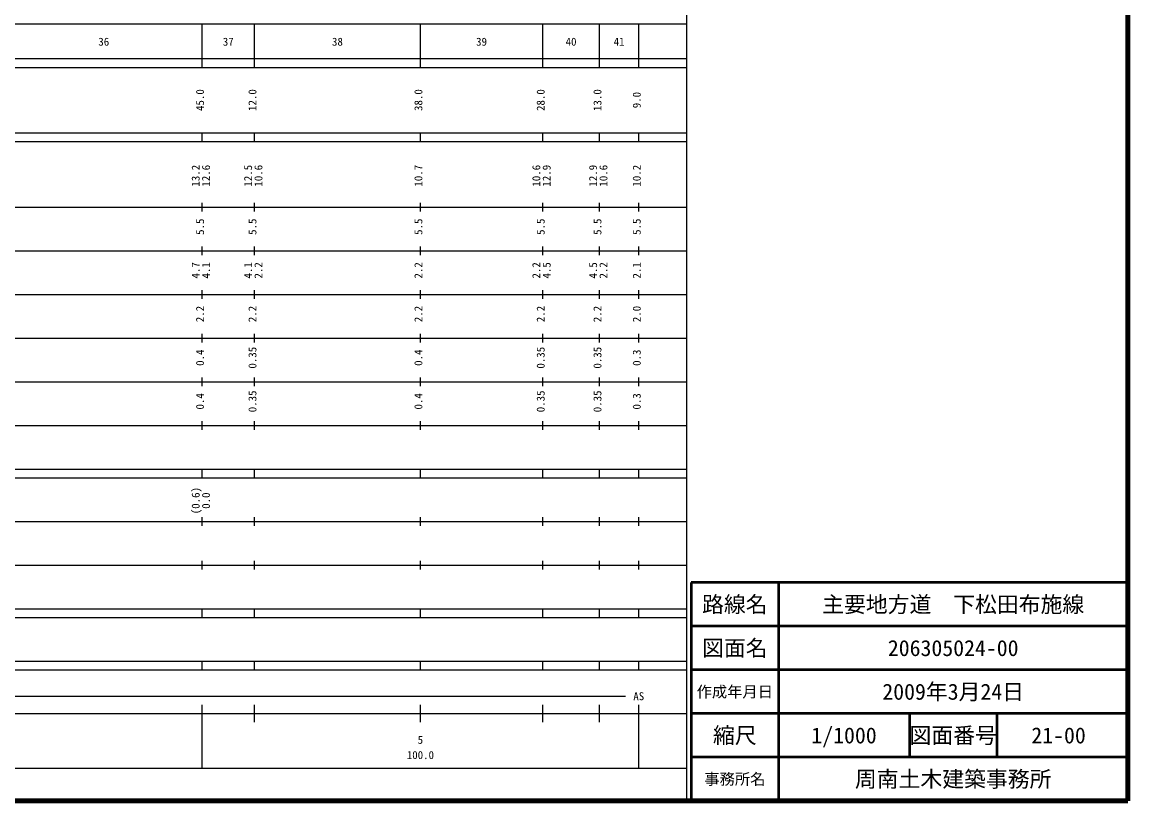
# Model space of a CAD drawing. Units: millimetres on the paper, enlarged 1000 times. Extents: x 40000 to 680000, y 20000 to 380000.
# Drawn here: x 426799 to 680000, y 20000 to 198357 of the extents above; entities that cross this region are included whole.
import ezdxf
from ezdxf.enums import TextEntityAlignment as Align

# ---------------------------------------------------------------- set-up
doc = ezdxf.new("R2010")
doc.units = ezdxf.units.MM
doc.header["$LTSCALE"] = 1000
for name, color, linetype, lineweight in [('M-TTL', 2, 'Continuous', 140), ('M-TTL-BAND', 7, 'Continuous', 25), ('M-TTL-FRAM', 2, 'Continuous', 50), ('M-TTL-LINE', 7, 'Continuous', 50)]:
    doc.layers.add(name, color=color, linetype=linetype, lineweight=lineweight)
doc.layers.add('M-TTL-TXT', color=7, linetype='Continuous')
doc.styles.add('ＭＳ ゴシック', font='')
doc.styles.get('ＭＳ ゴシック').set_extended_font_data('MS Gothic')

msp = doc.modelspace()

# ---------------------------------------------------------------- linework, layer by layer
at = {"layer": 'M-TTL'}
for p, q in [((680000, 20000), (680000, 380000)), ((40000, 20000), (680000, 20000))]:
    msp.add_line(p, q, dxfattribs=at)
at = {"layer": 'M-TTL-BAND'}
for p, q in [((579000, 20000), (579000, 370000)), ((68000, 198000), (579000, 198000)), ((468000, 188000), (468000, 198000)), ((480000, 188000), (480000, 198000)), ((518000, 188000), (518000, 198000)), ((546000, 188000), (546000, 198000)), ((559000, 188000), (559000, 198000)), ((568000, 188000), (568000, 198000)), ((40000, 190000), (579000, 190000)), ((40000, 188000), (579000, 188000)), ((40000, 173000), (579000, 173000)), ((468000, 171000), (468000, 173000)), ((480000, 171000), (480000, 173000)), ((518000, 171000), (518000, 173000)), ((546000, 171000), (546000, 173000)), ((559000, 171000), (559000, 173000)), ((568000, 171000), (568000, 173000)), ((40000, 171000), (579000, 171000)), ((468000, 155000), (468000, 157000)), ((480000, 155000), (480000, 157000)), ((518000, 155000), (518000, 157000)), ((546000, 155000), (546000, 157000)), ((559000, 155000), (559000, 157000)), ((568000, 155000), (568000, 157000)), ((40000, 156000), (579000, 156000)), ((468000, 145000), (468000, 147000)), ((480000, 145000), (480000, 147000)), ((518000, 145000), (518000, 147000)), ((546000, 145000), (546000, 147000)), ((559000, 145000), (559000, 147000)), ((568000, 145000), (568000, 147000)), ((46000, 146000), (579000, 146000)), ((468000, 135000), (468000, 137000)), ((480000, 135000), (480000, 137000)), ((518000, 135000), (518000, 137000)), ((546000, 135000), (546000, 137000)), ((559000, 135000), (559000, 137000)), ((568000, 135000), (568000, 137000)), ((52000, 136000), (579000, 136000)), ((468000, 125000), (468000, 127000)), ((480000, 125000), (480000, 127000)), ((518000, 125000), (518000, 127000)), ((546000, 125000), (546000, 127000)), ((559000, 125000), (559000, 127000)), ((568000, 125000), (568000, 127000)), ((46000, 126000), (579000, 126000)), ((468000, 115000), (468000, 117000)), ((480000, 115000), (480000, 117000)), ((518000, 115000), (518000, 117000)), ((546000, 115000), (546000, 117000)), ((559000, 115000), (559000, 117000)), ((568000, 115000), (568000, 117000)), ((52000, 116000), (579000, 116000)), ((468000, 105000), (468000, 107000)), ((480000, 105000), (480000, 107000)), ((518000, 105000), (518000, 107000)), ((546000, 105000), (546000, 107000)), ((559000, 105000), (559000, 107000)), ((568000, 105000), (568000, 107000)), ((46000, 106000), (579000, 106000)), ((40000, 96000), (579000, 96000)), ((40000, 94000), (579000, 94000)), ((468000, 94000), (468000, 96000)), ((480000, 94000), (480000, 96000)), ((518000, 94000), (518000, 96000)), ((546000, 94000), (546000, 96000)), ((559000, 94000), (559000, 96000)), ((568000, 94000), (568000, 96000)), ((49000, 84000), (579000, 84000)), ((468000, 83000), (468000, 85000)), ((480000, 83000), (480000, 85000)), ((518000, 83000), (518000, 85000)), ((546000, 83000), (546000, 85000)), ((559000, 83000), (559000, 85000)), ((568000, 83000), (568000, 85000)), ((40000, 74000), (579000, 74000)), ((468000, 73000), (468000, 75000)), ((480000, 73000), (480000, 75000)), ((518000, 73000), (518000, 75000)), ((546000, 73000), (546000, 75000)), ((559000, 73000), (559000, 75000)), ((568000, 73000), (568000, 75000)), ((40000, 64000), (579000, 64000)), ((468000, 62000), (468000, 64000)), ((480000, 62000), (480000, 64000)), ((518000, 62000), (518000, 64000)), ((546000, 62000), (546000, 64000)), ((559000, 62000), (559000, 64000)), ((568000, 62000), (568000, 64000)), ((40000, 62000), (579000, 62000)), ((40000, 52000), (579000, 52000)), ((468000, 50000), (468000, 52000)), ((480000, 50000), (480000, 52000)), ((518000, 50000), (518000, 52000)), ((546000, 50000), (546000, 52000)), ((559000, 50000), (559000, 52000)), ((568000, 50000), (568000, 52000)), ((40000, 50000), (579000, 50000)), ((71000, 44000), (565000, 44000)), ((468000, 27500), (468000, 42000)), ((480000, 38000), (480000, 42000)), ((518000, 38000), (518000, 42000)), ((546000, 38000), (546000, 42000)), ((559000, 38000), (559000, 42000)), ((568000, 27500), (568000, 42000)), ((40000, 40000), (579000, 40000)), ((68000, 27500), (579000, 27500))]:
    msp.add_line(p, q, dxfattribs=at)
at = {"layer": 'M-TTL-FRAM'}
for p, q in [((680000, 70000), (580000, 70000)), ((580000, 70000), (580000, 20000))]:
    msp.add_line(p, q, dxfattribs=at)
at = {"layer": 'M-TTL-LINE'}
for p, q in [((600000, 70000), (600000, 20000)), ((680000, 60000), (580000, 60000)), ((680000, 50000), (580000, 50000)), ((680000, 40000), (580000, 40000)), ((630000, 40000), (630000, 30000)), ((650000, 40000), (650000, 30000)), ((680000, 30000), (580000, 30000))]:
    msp.add_line(p, q, dxfattribs=at)

# ---------------------------------------------------------------- texts
at = {"layer": 'M-TTL-BAND', "style": 'ＭＳ ゴシック'}
for s, p in [('36', (445500, 192405)), ('37', (474000, 192405)), ('38', (499000, 192405)), ('39', (532000, 192405)), ('40', (552500, 192405)), ('41', (563500, 192405)), ('AS', (568000, 42500)), ('5', (518000, 32523)), ('100.0', (518000, 29033))]:
    msp.add_text(s, height=1833, dxfattribs=at).set_placement(p, align=Align.BOTTOM_CENTER)
for s, p in [('45.0', (469000, 180500)), ('12.0', (481000, 180500)), ('38.0', (519000, 180500)), ('28.0', (547000, 180500)), ('13.0', (560000, 180500)), ('9.0', (569000, 180500)), ('13.2', (468000, 163174)), ('12.6', (470370, 163174)), ('12.5', (480000, 163174)), ('10.6', (482370, 163174)), ('10.7', (519000, 163174)), ('10.6', (546000, 163174)), ('12.9', (548370, 163174)), ('12.9', (559000, 163174)), ('10.6', (561370, 163174)), ('10.2', (569000, 163174)), ('5.5', (469000, 151500)), ('5.5', (481000, 151500)), ('5.5', (519000, 151500)), ('5.5', (547000, 151500)), ('5.5', (560000, 151500)), ('5.5', (569000, 151500)), ('4.7', (468000, 141500)), ('4.1', (470370, 141500)), ('4.1', (480000, 141500)), ('2.2', (482370, 141500)), ('2.2', (519000, 141500)), ('2.2', (546000, 141500)), ('4.5', (548370, 141500)), ('4.5', (559000, 141500)), ('2.2', (561370, 141500)), ('2.1', (569000, 141500)), ('2.2', (469000, 131500)), ('2.2', (481000, 131500)), ('2.2', (519000, 131500)), ('2.2', (547000, 131500)), ('2.2', (560000, 131500)), ('2.0', (569000, 131500)), ('0.4', (469000, 121500)), ('0.35', (481000, 121500)), ('0.4', (519000, 121500)), ('0.35', (547000, 121500)), ('0.35', (560000, 121500)), ('0.3', (569000, 121500)), ('0.4', (469000, 111500)), ('0.35', (481000, 111500)), ('0.4', (519000, 111500)), ('0.35', (547000, 111500)), ('0.35', (560000, 111500)), ('0.3', (569000, 111500)), ('(0.6)', (468000, 88764)), ('0.0', (470370, 88764))]:
    msp.add_text(s, height=1833, rotation=90, dxfattribs=at).set_placement(p, align=Align.BOTTOM_CENTER)
at = {"layer": 'M-TTL-TXT', "style": 'ＭＳ ゴシック'}
for s, height, p in [('路線名', 3666, (590000, 65000)), ('路線名', 3666, (590000, 65000)), ('主要地方道\u3000下松田布施線', 3666, (640000, 65000)), ('図面名', 3666, (590000, 55000)), ('図面名', 3666, (590000, 55000)), ('206305024-00', 3666, (640000, 55000)), ('作成年月日', 2566, (590000, 45000)), ('作成年月日', 2566, (590000, 45000)), ('2009年3月24日', 3666, (640000, 45000)), ('縮尺', 3666, (590000, 35000)), ('縮尺', 3666, (590000, 35000)), ('1/1000', 3666, (615000, 35000)), ('図面番号', 3666, (640000, 35000)), ('図面番号', 3666, (640000, 35000)), ('21-00', 3666, (664125, 35000)), ('事務所名', 2566, (590000, 25000)), ('事務所名', 2566, (590000, 25000)), ('周南土木建築事務所', 3666, (640000, 25000))]:
    msp.add_text(s, height=height, dxfattribs=at).set_placement(p, align=Align.MIDDLE_CENTER)

doc.saveas('drawing.dxf')
